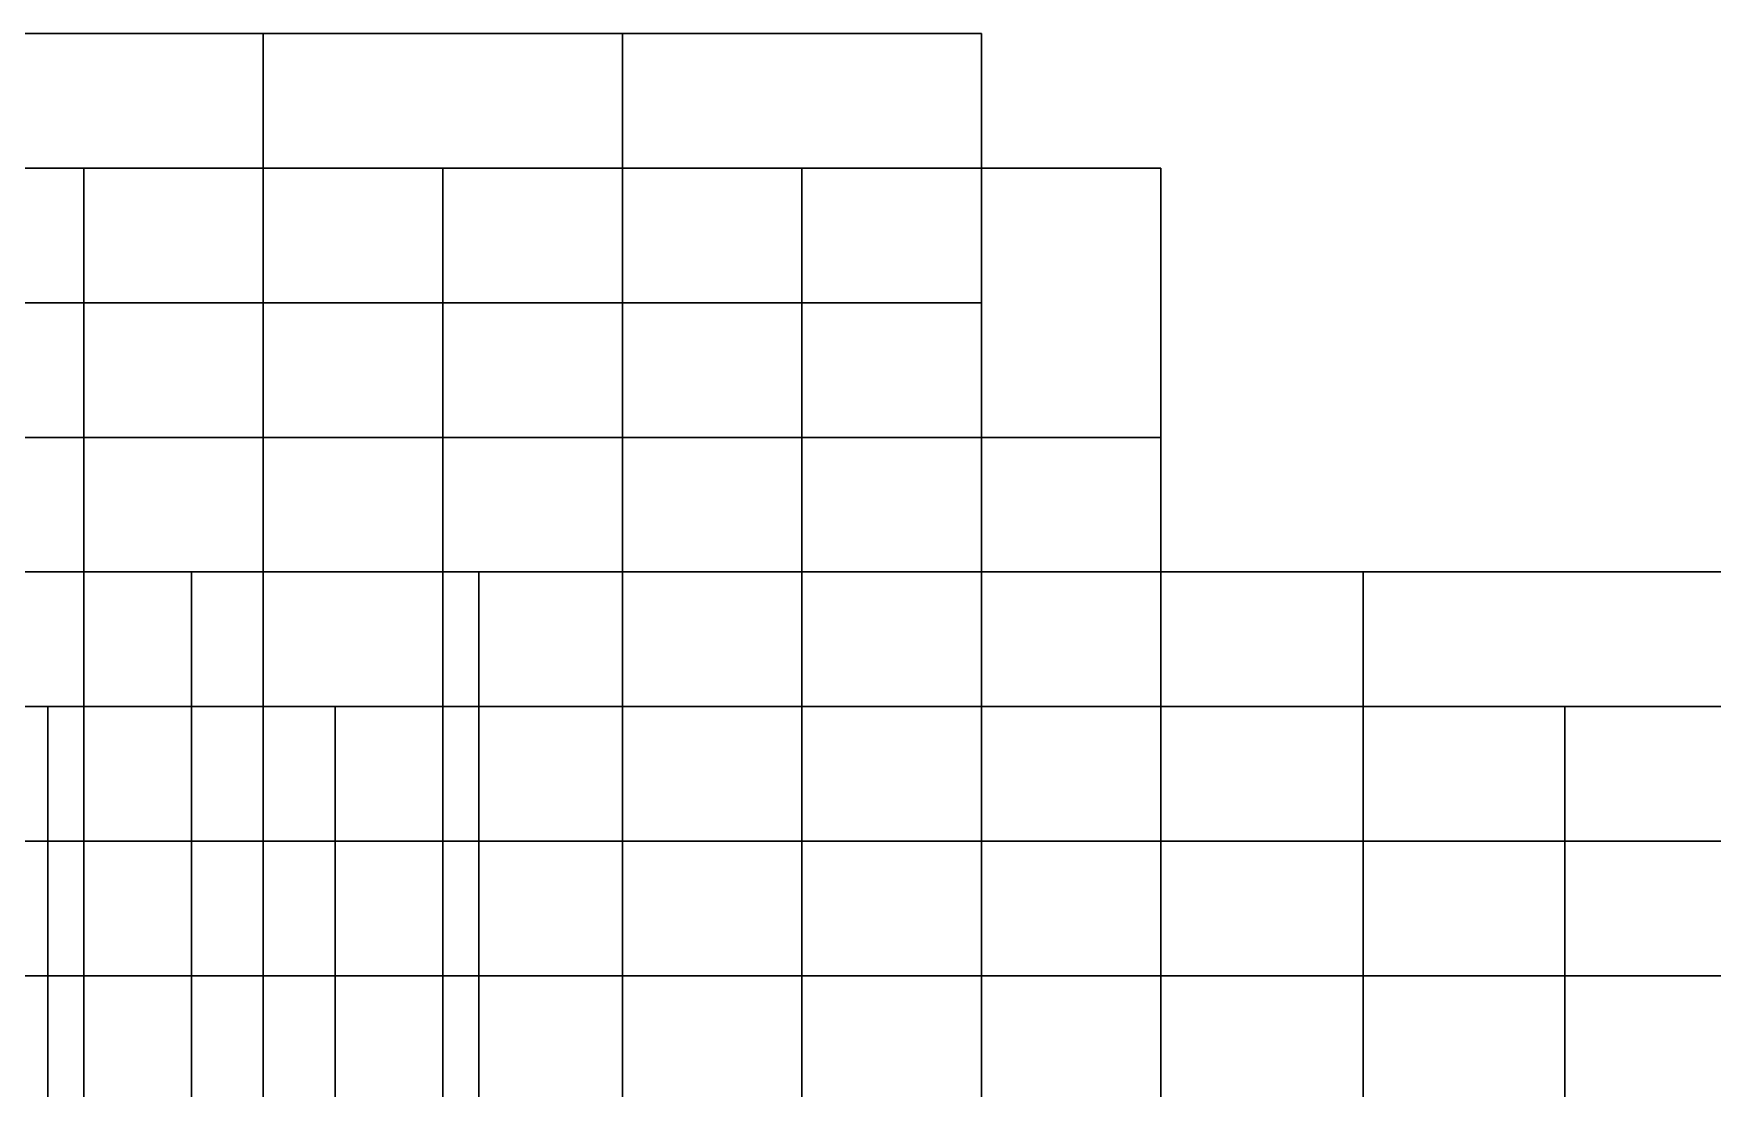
# Model space of a CAD drawing. Extents: x -2.5 to 67.5, y -27.5 to 12.5.
# Drawn here: x 37.27 to 45.06, y 7.6 to 12.5 of the extents above; entities that cross this region are included whole.
import ezdxf

# ---------------------------------------------------------------- set-up
doc = ezdxf.new("R2010")
doc.units = 0
doc.layers.add('M0', color=13, linetype='CONTINUOUS')
doc.layers.add('M1', color=11, linetype='CONTINUOUS')

msp = doc.modelspace()

# ---------------------------------------------------------------- linework, layer by layer
at = {"layer": 'M0', "color": 135}
for points in [[(36.875, 12.5), (36.875, 12.5, 1), (38.333, 12.5, 1), (38.333, 12.5)], [(36.875, 11.25), (36.875, 12.5), (38.333, 12.5), (38.333, 11.25)], [(36.875, 12.5, 1), (36.875, 11.25, 1), (38.333, 11.25, 1), (38.333, 12.5, 1)], [(38.333, 11.25), (38.333, 12.5), (38.333, 12.5, 1), (38.333, 11.25, 1)], [(38.333, 12.5), (38.333, 11.25), (38.333, 11.25, 1), (38.333, 12.5, 1)], [(38.333, 12.5), (38.333, 12.5, 1), (40, 12.5, 1), (40, 12.5)], [(38.333, 11.25), (38.333, 12.5), (40, 12.5), (40, 11.25)], [(38.333, 12.5, 1), (38.333, 11.25, 1), (40, 11.25, 1), (40, 12.5, 1)], [(40, 11.25), (40, 12.5), (40, 12.5, 1), (40, 11.25, 1)], [(40, 12.5), (40, 11.25), (40, 11.25, 1), (40, 12.5, 1)], [(40, 12.5), (40, 12.5, 1), (41.667, 12.5, 1), (41.667, 12.5)], [(40, 11.25), (40, 12.5), (41.667, 12.5), (41.667, 11.25)], [(40, 12.5, 1), (40, 11.25, 1), (41.667, 11.25, 1), (41.667, 12.5, 1)], [(41.667, 11.25), (41.667, 12.5), (41.667, 12.5, 1), (41.667, 11.25, 1)], [(37.5, 11.875), (36.25, 11.875), (36.25, 11.875, 1), (37.5, 11.875, 1)], [(37.5, 10.625), (36.25, 10.625), (36.25, 11.875), (37.5, 11.875)], [(36.25, 10.625, 1), (37.5, 10.625, 1), (37.5, 11.875, 1), (36.25, 11.875, 1)], [(37.5, 10.625, 1), (37.5, 10.625), (37.5, 11.875), (37.5, 11.875, 1)], [(39.167, 11.875), (37.5, 11.875), (37.5, 11.875, 1), (39.167, 11.875, 1)], [(37.5, 10.625), (37.5, 10.625, 1), (37.5, 11.875, 1), (37.5, 11.875)], [(39.167, 10.625), (37.5, 10.625), (37.5, 11.875), (39.167, 11.875)], [(37.5, 10.625, 1), (39.167, 10.625, 1), (39.167, 11.875, 1), (37.5, 11.875, 1)], [(39.167, 10.625, 1), (39.167, 10.625), (39.167, 11.875), (39.167, 11.875, 1)], [(40.833, 11.875), (39.167, 11.875), (39.167, 11.875, 1), (40.833, 11.875, 1)], [(39.167, 10.625), (39.167, 10.625, 1), (39.167, 11.875, 1), (39.167, 11.875)], [(40.833, 10.625), (39.167, 10.625), (39.167, 11.875), (40.833, 11.875)], [(39.167, 10.625, 1), (40.833, 10.625, 1), (40.833, 11.875, 1), (39.167, 11.875, 1)], [(40.833, 10.625, 1), (40.833, 10.625), (40.833, 11.875), (40.833, 11.875, 1)], [(42.5, 11.875), (40.833, 11.875), (40.833, 11.875, 1), (42.5, 11.875, 1)], [(40.833, 10.625), (40.833, 10.625, 1), (40.833, 11.875, 1), (40.833, 11.875)], [(42.5, 10.625), (40.833, 10.625), (40.833, 11.875), (42.5, 11.875)], [(40.833, 10.625, 1), (42.5, 10.625, 1), (42.5, 11.875, 1), (40.833, 11.875, 1)], [(42.5, 10.625, 1), (42.5, 10.625), (42.5, 11.875), (42.5, 11.875, 1)], [(36.875, 11.25), (36.875, 11.25, 1), (38.333, 11.25, 1), (38.333, 11.25)], [(36.875, 10), (36.875, 11.25), (38.333, 11.25), (38.333, 10)], [(36.875, 11.25, 1), (36.875, 10, 1), (38.333, 10, 1), (38.333, 11.25, 1)], [(36.875, 11.25, 1), (36.875, 11.25), (38.333, 11.25), (38.333, 11.25, 1)], [(38.333, 10), (38.333, 11.25), (38.333, 11.25, 1), (38.333, 10, 1)], [(38.333, 11.25), (38.333, 10), (38.333, 10, 1), (38.333, 11.25, 1)], [(38.333, 11.25), (38.333, 11.25, 1), (40, 11.25, 1), (40, 11.25)], [(38.333, 10), (38.333, 11.25), (40, 11.25), (40, 10)], [(38.333, 11.25, 1), (38.333, 10, 1), (40, 10, 1), (40, 11.25, 1)], [(38.333, 11.25, 1), (38.333, 11.25), (40, 11.25), (40, 11.25, 1)], [(40, 10), (40, 11.25), (40, 11.25, 1), (40, 10, 1)], [(40, 11.25), (40, 10), (40, 10, 1), (40, 11.25, 1)], [(40, 11.25), (40, 11.25, 1), (41.667, 11.25, 1), (41.667, 11.25)], [(40, 10), (40, 11.25), (41.667, 11.25), (41.667, 10)], [(40, 11.25, 1), (40, 10, 1), (41.667, 10, 1), (41.667, 11.25, 1)], [(40, 11.25, 1), (40, 11.25), (41.667, 11.25), (41.667, 11.25, 1)], [(41.667, 10), (41.667, 11.25), (41.667, 11.25, 1), (41.667, 10, 1)], [(37.5, 10.625), (36.25, 10.625), (36.25, 10.625, 1), (37.5, 10.625, 1)], [(37.5, 9.375), (36.25, 9.375), (36.25, 10.625), (37.5, 10.625)], [(36.25, 9.375, 1), (37.5, 9.375, 1), (37.5, 10.625, 1), (36.25, 10.625, 1)], [(36.25, 10.625), (37.5, 10.625), (37.5, 10.625, 1), (36.25, 10.625, 1)], [(37.5, 9.375, 1), (37.5, 9.375), (37.5, 10.625), (37.5, 10.625, 1)], [(39.167, 10.625), (37.5, 10.625), (37.5, 10.625, 1), (39.167, 10.625, 1)], [(37.5, 9.375), (37.5, 9.375, 1), (37.5, 10.625, 1), (37.5, 10.625)], [(39.167, 9.375), (37.5, 9.375), (37.5, 10.625), (39.167, 10.625)], [(37.5, 9.375, 1), (39.167, 9.375, 1), (39.167, 10.625, 1), (37.5, 10.625, 1)], [(37.5, 10.625), (39.167, 10.625), (39.167, 10.625, 1), (37.5, 10.625, 1)], [(39.167, 9.375, 1), (39.167, 9.375), (39.167, 10.625), (39.167, 10.625, 1)], [(40.833, 10.625), (39.167, 10.625), (39.167, 10.625, 1), (40.833, 10.625, 1)], [(39.167, 9.375), (39.167, 9.375, 1), (39.167, 10.625, 1), (39.167, 10.625)], [(40.833, 9.375), (39.167, 9.375), (39.167, 10.625), (40.833, 10.625)], [(39.167, 9.375, 1), (40.833, 9.375, 1), (40.833, 10.625, 1), (39.167, 10.625, 1)], [(39.167, 10.625), (40.833, 10.625), (40.833, 10.625, 1), (39.167, 10.625, 1)], [(40.833, 9.375, 1), (40.833, 9.375), (40.833, 10.625), (40.833, 10.625, 1)], [(42.5, 10.625), (40.833, 10.625), (40.833, 10.625, 1), (42.5, 10.625, 1)], [(40.833, 9.375), (40.833, 9.375, 1), (40.833, 10.625, 1), (40.833, 10.625)], [(42.5, 9.375), (40.833, 9.375), (40.833, 10.625), (42.5, 10.625)], [(40.833, 9.375, 1), (42.5, 9.375, 1), (42.5, 10.625, 1), (40.833, 10.625, 1)], [(40.833, 10.625), (42.5, 10.625), (42.5, 10.625, 1), (40.833, 10.625, 1)], [(42.5, 9.375, 1), (42.5, 9.375), (42.5, 10.625), (42.5, 10.625, 1)], [(36.875, 10), (36.875, 10, 1), (38.333, 10, 1), (38.333, 10)], [(36.875, 8.75), (36.875, 10), (38.333, 10), (38.333, 8.75)], [(36.875, 10, 1), (36.875, 8.75, 1), (38.333, 8.75, 1), (38.333, 10, 1)], [(36.875, 10, 1), (36.875, 10), (38.333, 10), (38.333, 10, 1)], [(38.333, 8.75), (38.333, 10), (38.333, 10, 1), (38.333, 8.75, 1)], [(38.333, 10), (38.333, 8.75), (38.333, 8.75, 1), (38.333, 10, 1)], [(38.333, 10), (38.333, 10, 1), (40, 10, 1), (40, 10)], [(38.333, 8.75), (38.333, 10), (40, 10), (40, 8.75)], [(38.333, 10, 1), (38.333, 8.75, 1), (40, 8.75, 1), (40, 10, 1)], [(38.333, 10, 1), (38.333, 10), (40, 10), (40, 10, 1)], [(40, 8.75), (40, 10), (40, 10, 1), (40, 8.75, 1)], [(40, 10), (40, 8.75), (40, 8.75, 1), (40, 10, 1)], [(40, 10), (40, 10, 1), (41.667, 10, 1), (41.667, 10)], [(40, 8.75), (40, 10), (41.667, 10), (41.667, 8.75)], [(40, 10, 1), (40, 8.75, 1), (41.667, 8.75, 1), (41.667, 10, 1)], [(40, 10, 1), (40, 10), (41.667, 10), (41.667, 10, 1)], [(41.667, 8.75), (41.667, 10), (41.667, 10, 1), (41.667, 8.75, 1)], [(41.667, 10), (41.667, 8.75), (41.667, 8.75, 1), (41.667, 10, 1)], [(41.667, 10), (41.667, 10, 1), (43.438, 10, 1), (43.438, 10)], [(41.667, 8.75), (41.667, 10), (43.438, 10), (43.438, 8.75)], [(41.667, 10, 1), (41.667, 8.75, 1), (43.438, 8.75, 1), (43.438, 10, 1)], [(43.438, 8.75), (43.438, 10), (43.438, 10, 1), (43.438, 8.75, 1)], [(43.438, 10), (43.438, 8.75), (43.438, 8.75, 1), (43.438, 10, 1)], [(43.438, 10), (43.438, 10, 1), (45.313, 10, 1), (45.313, 10)], [(43.438, 8.75), (43.438, 10), (45.313, 10), (45.313, 8.75)], [(43.438, 10, 1), (43.438, 8.75, 1), (45.313, 8.75, 1), (45.313, 10, 1)], [(37.5, 9.375), (36.25, 9.375), (36.25, 9.375, 1), (37.5, 9.375, 1)], [(37.5, 8.125), (36.25, 8.125), (36.25, 9.375), (37.5, 9.375)], [(36.25, 8.125, 1), (37.5, 8.125, 1), (37.5, 9.375, 1), (36.25, 9.375, 1)], [(36.25, 9.375), (37.5, 9.375), (37.5, 9.375, 1), (36.25, 9.375, 1)], [(37.5, 8.125, 1), (37.5, 8.125), (37.5, 9.375), (37.5, 9.375, 1)], [(39.167, 9.375), (37.5, 9.375), (37.5, 9.375, 1), (39.167, 9.375, 1)], [(37.5, 8.125), (37.5, 8.125, 1), (37.5, 9.375, 1), (37.5, 9.375)], [(39.167, 8.125), (37.5, 8.125), (37.5, 9.375), (39.167, 9.375)], [(37.5, 8.125, 1), (39.167, 8.125, 1), (39.167, 9.375, 1), (37.5, 9.375, 1)], [(37.5, 9.375), (39.167, 9.375), (39.167, 9.375, 1), (37.5, 9.375, 1)], [(39.167, 8.125, 1), (39.167, 8.125), (39.167, 9.375), (39.167, 9.375, 1)], [(40.833, 9.375), (39.167, 9.375), (39.167, 9.375, 1), (40.833, 9.375, 1)], [(39.167, 8.125), (39.167, 8.125, 1), (39.167, 9.375, 1), (39.167, 9.375)], [(40.833, 8.125), (39.167, 8.125), (39.167, 9.375), (40.833, 9.375)], [(39.167, 8.125, 1), (40.833, 8.125, 1), (40.833, 9.375, 1), (39.167, 9.375, 1)], [(39.167, 9.375), (40.833, 9.375), (40.833, 9.375, 1), (39.167, 9.375, 1)], [(40.833, 8.125, 1), (40.833, 8.125), (40.833, 9.375), (40.833, 9.375, 1)], [(42.5, 9.375), (40.833, 9.375), (40.833, 9.375, 1), (42.5, 9.375, 1)], [(40.833, 8.125), (40.833, 8.125, 1), (40.833, 9.375, 1), (40.833, 9.375)], [(42.5, 8.125), (40.833, 8.125), (40.833, 9.375), (42.5, 9.375)], [(40.833, 8.125, 1), (42.5, 8.125, 1), (42.5, 9.375, 1), (40.833, 9.375, 1)], [(40.833, 9.375), (42.5, 9.375), (42.5, 9.375, 1), (40.833, 9.375, 1)], [(42.5, 8.125, 1), (42.5, 8.125), (42.5, 9.375), (42.5, 9.375, 1)], [(44.375, 9.375), (42.5, 9.375), (42.5, 9.375, 1), (44.375, 9.375, 1)], [(42.5, 8.125), (42.5, 8.125, 1), (42.5, 9.375, 1), (42.5, 9.375)], [(44.375, 8.125), (42.5, 8.125), (42.5, 9.375), (44.375, 9.375)], [(42.5, 8.125, 1), (44.375, 8.125, 1), (44.375, 9.375, 1), (42.5, 9.375, 1)], [(44.375, 8.125, 1), (44.375, 8.125), (44.375, 9.375), (44.375, 9.375, 1)], [(46.25, 9.375), (44.375, 9.375), (44.375, 9.375, 1), (46.25, 9.375, 1)], [(44.375, 8.125), (44.375, 8.125, 1), (44.375, 9.375, 1), (44.375, 9.375)], [(46.25, 8.125), (44.375, 8.125), (44.375, 9.375), (46.25, 9.375)], [(44.375, 8.125, 1), (46.25, 8.125, 1), (46.25, 9.375, 1), (44.375, 9.375, 1)], [(36.875, 8.75), (36.875, 8.75, 1), (38.333, 8.75, 1), (38.333, 8.75)], [(36.875, 7.5), (36.875, 8.75), (38.333, 8.75), (38.333, 7.5)], [(36.875, 8.75, 1), (36.875, 7.5, 1), (38.333, 7.5, 1), (38.333, 8.75, 1)], [(36.875, 8.75, 1), (36.875, 8.75), (38.333, 8.75), (38.333, 8.75, 1)], [(38.333, 7.5), (38.333, 8.75), (38.333, 8.75, 1), (38.333, 7.5, 1)], [(38.333, 8.75), (38.333, 7.5), (38.333, 7.5, 1), (38.333, 8.75, 1)], [(38.333, 8.75), (38.333, 8.75, 1), (40, 8.75, 1), (40, 8.75)], [(38.333, 7.5), (38.333, 8.75), (40, 8.75), (40, 7.5)], [(38.333, 8.75, 1), (38.333, 7.5, 1), (40, 7.5, 1), (40, 8.75, 1)], [(38.333, 8.75, 1), (38.333, 8.75), (40, 8.75), (40, 8.75, 1)], [(40, 7.5), (40, 8.75), (40, 8.75, 1), (40, 7.5, 1)], [(40, 8.75), (40, 7.5), (40, 7.5, 1), (40, 8.75, 1)], [(40, 8.75), (40, 8.75, 1), (41.667, 8.75, 1), (41.667, 8.75)], [(40, 7.5), (40, 8.75), (41.667, 8.75), (41.667, 7.5)], [(40, 8.75, 1), (40, 7.5, 1), (41.667, 7.5, 1), (41.667, 8.75, 1)], [(40, 8.75, 1), (40, 8.75), (41.667, 8.75), (41.667, 8.75, 1)], [(41.667, 7.5), (41.667, 8.75), (41.667, 8.75, 1), (41.667, 7.5, 1)], [(41.667, 8.75), (41.667, 7.5), (41.667, 7.5, 1), (41.667, 8.75, 1)], [(41.667, 8.75), (41.667, 8.75, 1), (43.438, 8.75, 1), (43.438, 8.75)], [(41.667, 7.5), (41.667, 8.75), (43.438, 8.75), (43.438, 7.5)], [(41.667, 8.75, 1), (41.667, 7.5, 1), (43.438, 7.5, 1), (43.438, 8.75, 1)], [(41.667, 8.75, 1), (41.667, 8.75), (43.438, 8.75), (43.438, 8.75, 1)], [(43.438, 7.5), (43.438, 8.75), (43.438, 8.75, 1), (43.438, 7.5, 1)], [(43.438, 8.75), (43.438, 7.5), (43.438, 7.5, 1), (43.438, 8.75, 1)], [(43.438, 8.75), (43.438, 8.75, 1), (45.313, 8.75, 1), (45.313, 8.75)], [(43.438, 7.5), (43.438, 8.75), (45.313, 8.75), (45.313, 7.5)], [(43.438, 8.75, 1), (43.438, 7.5, 1), (45.313, 7.5, 1), (45.313, 8.75, 1)], [(43.438, 8.75, 1), (43.438, 8.75), (45.313, 8.75), (45.313, 8.75, 1)], [(37.5, 8.125), (36.25, 8.125), (36.25, 8.125, 1), (37.5, 8.125, 1)], [(37.5, 6.5625), (36.25, 6.5625), (36.25, 8.125), (37.5, 8.125)], [(36.25, 6.5625, 1), (37.5, 6.5625, 1), (37.5, 8.125, 1), (36.25, 8.125, 1)], [(36.25, 8.125), (37.5, 8.125), (37.5, 8.125, 1), (36.25, 8.125, 1)], [(37.5, 6.5625, 1), (37.5, 6.5625), (37.5, 8.125), (37.5, 8.125, 1)], [(39.167, 8.125), (37.5, 8.125), (37.5, 8.125, 1), (39.167, 8.125, 1)], [(37.5, 6.5625), (37.5, 6.5625, 1), (37.5, 8.125, 1), (37.5, 8.125)], [(39.167, 6.5625), (37.5, 6.5625), (37.5, 8.125), (39.167, 8.125)], [(37.5, 6.5625, 1), (39.167, 6.5625, 1), (39.167, 8.125, 1), (37.5, 8.125, 1)], [(37.5, 8.125), (39.167, 8.125), (39.167, 8.125, 1), (37.5, 8.125, 1)], [(39.167, 6.5625, 1), (39.167, 6.5625), (39.167, 8.125), (39.167, 8.125, 1)], [(40.833, 8.125), (39.167, 8.125), (39.167, 8.125, 1), (40.833, 8.125, 1)], [(39.167, 6.5625), (39.167, 6.5625, 1), (39.167, 8.125, 1), (39.167, 8.125)], [(40.833, 6.5625), (39.167, 6.5625), (39.167, 8.125), (40.833, 8.125)], [(39.167, 6.5625, 1), (40.833, 6.5625, 1), (40.833, 8.125, 1), (39.167, 8.125, 1)], [(39.167, 8.125), (40.833, 8.125), (40.833, 8.125, 1), (39.167, 8.125, 1)], [(40.833, 6.5625, 1), (40.833, 6.5625), (40.833, 8.125), (40.833, 8.125, 1)], [(42.5, 8.125), (40.833, 8.125), (40.833, 8.125, 1), (42.5, 8.125, 1)], [(40.833, 6.5625), (40.833, 6.5625, 1), (40.833, 8.125, 1), (40.833, 8.125)], [(42.5, 6.5625), (40.833, 6.5625), (40.833, 8.125), (42.5, 8.125)], [(40.833, 6.5625, 1), (42.5, 6.5625, 1), (42.5, 8.125, 1), (40.833, 8.125, 1)], [(40.833, 8.125), (42.5, 8.125), (42.5, 8.125, 1), (40.833, 8.125, 1)], [(42.5, 6.5625, 1), (42.5, 6.5625), (42.5, 8.125), (42.5, 8.125, 1)], [(44.375, 8.125), (42.5, 8.125), (42.5, 8.125, 1), (44.375, 8.125, 1)], [(42.5, 6.5625), (42.5, 6.5625, 1), (42.5, 8.125, 1), (42.5, 8.125)], [(44.375, 6.5625), (42.5, 6.5625), (42.5, 8.125), (44.375, 8.125)], [(42.5, 6.5625, 1), (44.375, 6.5625, 1), (44.375, 8.125, 1), (42.5, 8.125, 1)], [(42.5, 8.125), (44.375, 8.125), (44.375, 8.125, 1), (42.5, 8.125, 1)], [(44.375, 6.5625, 1), (44.375, 6.5625), (44.375, 8.125), (44.375, 8.125, 1)], [(46.25, 8.125), (44.375, 8.125), (44.375, 8.125, 1), (46.25, 8.125, 1)], [(44.375, 6.5625), (44.375, 6.5625, 1), (44.375, 8.125, 1), (44.375, 8.125)], [(46.25, 6.5625), (44.375, 6.5625), (44.375, 8.125), (46.25, 8.125)], [(44.375, 6.5625, 1), (46.25, 6.5625, 1), (46.25, 8.125, 1), (44.375, 8.125, 1)], [(44.375, 8.125), (46.25, 8.125), (46.25, 8.125, 1), (44.375, 8.125, 1)]]:
    msp.add_3dface(points, dxfattribs=at)
at = {"layer": 'M1', "color": 10}
for points in [[(36.667, 10, 1.75), (36.667, 10, 3), (38, 10, 3), (38, 10, 1.75)], [(36.667, 8.75, 1.75), (36.667, 10, 1.75), (38, 10, 1.75), (38, 8.75, 1.75)], [(36.667, 10, 3), (36.667, 8.75, 3), (38, 8.75, 3), (38, 10, 3)], [(38, 8.75, 1.75), (38, 10, 1.75), (38, 10, 3), (38, 8.75, 3)], [(38, 10, 1.75), (38, 8.75, 1.75), (38, 8.75, 3), (38, 10, 3)], [(38, 10, 1.75), (38, 10, 3), (39.333, 10, 3), (39.333, 10, 1.75)], [(38, 8.75, 1.75), (38, 10, 1.75), (39.333, 10, 1.75), (39.333, 8.75, 1.75)], [(38, 10, 3), (38, 8.75, 3), (39.333, 8.75, 3), (39.333, 10, 3)], [(39.333, 8.75, 1.75), (39.333, 10, 1.75), (39.333, 10, 3), (39.333, 8.75, 3)], [(37.333, 9.375, 1.75), (36, 9.375, 1.75), (36, 9.375, 3), (37.333, 9.375, 3)], [(37.333, 8.125, 1.75), (36, 8.125, 1.75), (36, 9.375, 1.75), (37.333, 9.375, 1.75)], [(36, 8.125, 3), (37.333, 8.125, 3), (37.333, 9.375, 3), (36, 9.375, 3)], [(37.333, 8.125, 3), (37.333, 8.125, 1.75), (37.333, 9.375, 1.75), (37.333, 9.375, 3)], [(38.667, 9.375, 1.75), (37.333, 9.375, 1.75), (37.333, 9.375, 3), (38.667, 9.375, 3)], [(37.333, 8.125, 1.75), (37.333, 8.125, 3), (37.333, 9.375, 3), (37.333, 9.375, 1.75)], [(38.667, 8.125, 1.75), (37.333, 8.125, 1.75), (37.333, 9.375, 1.75), (38.667, 9.375, 1.75)], [(37.333, 8.125, 3), (38.667, 8.125, 3), (38.667, 9.375, 3), (37.333, 9.375, 3)], [(38.667, 8.125, 3), (38.667, 8.125, 1.75), (38.667, 9.375, 1.75), (38.667, 9.375, 3)], [(40, 9.375, 1.75), (38.667, 9.375, 1.75), (38.667, 9.375, 3), (40, 9.375, 3)], [(38.667, 8.125, 1.75), (38.667, 8.125, 3), (38.667, 9.375, 3), (38.667, 9.375, 1.75)], [(40, 8.125, 1.75), (38.667, 8.125, 1.75), (38.667, 9.375, 1.75), (40, 9.375, 1.75)], [(38.667, 8.125, 3), (40, 8.125, 3), (40, 9.375, 3), (38.667, 9.375, 3)], [(40, 8.125, 3), (40, 8.125, 1.75), (40, 9.375, 1.75), (40, 9.375, 3)], [(36.667, 8.75, 1.75), (36.667, 8.75, 3), (38, 8.75, 3), (38, 8.75, 1.75)], [(36.667, 7.5, 1.75), (36.667, 8.75, 1.75), (38, 8.75, 1.75), (38, 7.5, 1.75)], [(36.667, 8.75, 3), (36.667, 7.5, 3), (38, 7.5, 3), (38, 8.75, 3)], [(36.667, 8.75, 3), (36.667, 8.75, 1.75), (38, 8.75, 1.75), (38, 8.75, 3)], [(38, 7.5, 1.75), (38, 8.75, 1.75), (38, 8.75, 3), (38, 7.5, 3)], [(38, 8.75, 1.75), (38, 7.5, 1.75), (38, 7.5, 3), (38, 8.75, 3)], [(38, 8.75, 1.75), (38, 8.75, 3), (39.333, 8.75, 3), (39.333, 8.75, 1.75)], [(38, 7.5, 1.75), (38, 8.75, 1.75), (39.333, 8.75, 1.75), (39.333, 7.5, 1.75)], [(38, 8.75, 3), (38, 7.5, 3), (39.333, 7.5, 3), (39.333, 8.75, 3)], [(38, 8.75, 3), (38, 8.75, 1.75), (39.333, 8.75, 1.75), (39.333, 8.75, 3)], [(39.333, 7.5, 1.75), (39.333, 8.75, 1.75), (39.333, 8.75, 3), (39.333, 7.5, 3)], [(37.333, 8.125, 1.75), (36, 8.125, 1.75), (36, 8.125, 3), (37.333, 8.125, 3)], [(37.333, 6.75, 1.75), (36, 6.75, 1.75), (36, 8.125, 1.75), (37.333, 8.125, 1.75)], [(36, 6.75, 3), (37.333, 6.75, 3), (37.333, 8.125, 3), (36, 8.125, 3)], [(36, 8.125, 1.75), (37.333, 8.125, 1.75), (37.333, 8.125, 3), (36, 8.125, 3)], [(37.333, 6.75, 3), (37.333, 6.75, 1.75), (37.333, 8.125, 1.75), (37.333, 8.125, 3)], [(38.667, 8.125, 1.75), (37.333, 8.125, 1.75), (37.333, 8.125, 3), (38.667, 8.125, 3)], [(37.333, 6.75, 1.75), (37.333, 6.75, 3), (37.333, 8.125, 3), (37.333, 8.125, 1.75)], [(38.667, 6.75, 1.75), (37.333, 6.75, 1.75), (37.333, 8.125, 1.75), (38.667, 8.125, 1.75)], [(37.333, 6.75, 3), (38.667, 6.75, 3), (38.667, 8.125, 3), (37.333, 8.125, 3)], [(37.333, 8.125, 1.75), (38.667, 8.125, 1.75), (38.667, 8.125, 3), (37.333, 8.125, 3)], [(38.667, 6.75, 3), (38.667, 6.75, 1.75), (38.667, 8.125, 1.75), (38.667, 8.125, 3)], [(40, 8.125, 1.75), (38.667, 8.125, 1.75), (38.667, 8.125, 3), (40, 8.125, 3)], [(38.667, 6.75, 1.75), (38.667, 6.75, 3), (38.667, 8.125, 3), (38.667, 8.125, 1.75)], [(40, 6.75, 1.75), (38.667, 6.75, 1.75), (38.667, 8.125, 1.75), (40, 8.125, 1.75)], [(38.667, 6.75, 3), (40, 6.75, 3), (40, 8.125, 3), (38.667, 8.125, 3)], [(38.667, 8.125, 1.75), (40, 8.125, 1.75), (40, 8.125, 3), (38.667, 8.125, 3)], [(40, 6.75, 3), (40, 6.75, 1.75), (40, 8.125, 1.75), (40, 8.125, 3)]]:
    msp.add_3dface(points, dxfattribs=at)

doc.saveas('drawing.dxf')
